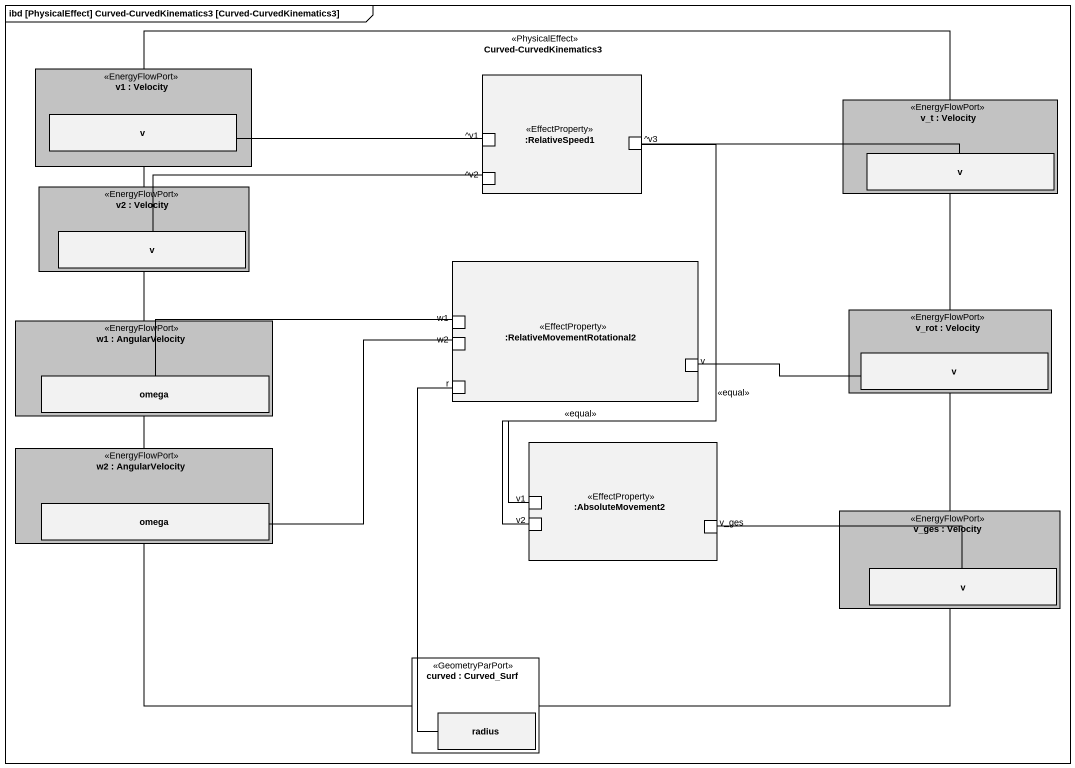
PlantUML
@startuml
mainframe ibd [PhysicalEffect] Curved-CurvedKinematics3 [Curved-CurvedKinematics3]
rectangle "Curved-CurvedKinematics3" as Curved_CurvedKinematics3 <<PhysicalEffect>> {
  rectangle "v1 : Velocity" as v1 <<EnergyFlowPort>> #C2C2C2 {
    rectangle v
  }
  rectangle ":RelativeSpeed1" as RelativeSpeed1 <<EffectProperty>> {
    port "^v1" as v1_2
    port "^v3" as v3
    port "^v2" as v2_2
  }
  rectangle "v_t : Velocity" as v_t <<EnergyFlowPort>> #C2C2C2 {
    rectangle "v" as v_2
  }
  rectangle "v2 : Velocity" as v2 <<EnergyFlowPort>> #C2C2C2 {
    rectangle "v" as v_3
  }
  rectangle ":RelativeMovementRotational2" as RelativeMovementRotational2 <<EffectProperty>> {
    port w1
    port w2
    port r
    port "v" as v_5
  }
  rectangle "v_rot : Velocity" as v_rot <<EnergyFlowPort>> #C2C2C2 {
    rectangle "v" as v_4
  }
  rectangle "w1 : AngularVelocity" as w1_2 <<EnergyFlowPort>> #C2C2C2 {
    rectangle omega
  }
  rectangle "w2 : AngularVelocity" as w2_2 <<EnergyFlowPort>> #C2C2C2 {
    rectangle "omega" as omega_2
  }
  rectangle ":AbsoluteMovement2" as AbsoluteMovement2 <<EffectProperty>> {
    port "v1" as v1_3
    port "v2" as v2_3
    port v_ges
  }
  rectangle "v_ges : Velocity" as v_ges_2 <<EnergyFlowPort>> #C2C2C2 {
    rectangle "v" as v_6
  }
  rectangle "curved : Curved_Surf" as curved <<GeometryParPort>> #FFFFFF {
    rectangle radius
  }
}
v -right- v1_2
v3 -- v1_3 : <<equal>>
v_2 -left- v3
v_3 -right- v2_2
omega -right- w1
v_5 -right- v_4
v_5 -- v2_3 : <<equal>>
omega_2 -right- w2
v_6 -left- v_ges
radius -up- r
@enduml
